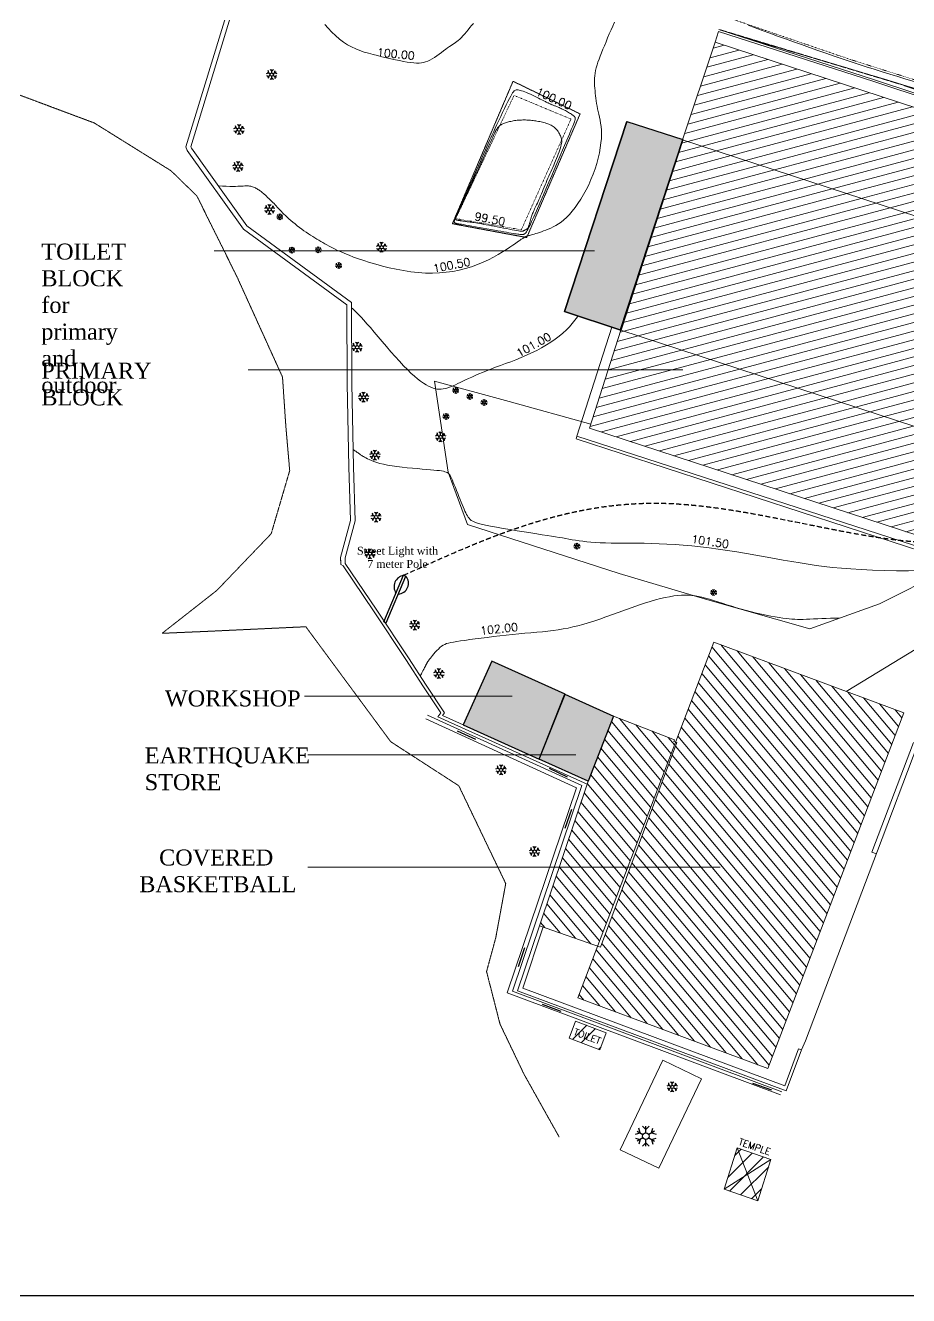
# Model space of a CAD drawing. Header units: inches. Extents: x 527934 to 2134587, y -408734 to 227304.
# Drawn here: x 638141 to 704358, y -303488 to -208249 of the extents above; entities that cross this region are included whole.
import ezdxf
from ezdxf.enums import TextEntityAlignment as Align

# ---------------------------------------------------------------- set-up
doc = ezdxf.new("R2010")
doc.units = ezdxf.units.IN
doc.header["$MEASUREMENT"] = 0
for name, pattern in [('ACAD_ISO02W100', [15, 12, -3]), ('ACAD_ISO07W100', [3.5, 0.5, -3]), ('HIDDEN', [0.375, 0.25, -0.125])]:
    doc.linetypes.add(name, pattern=pattern)
for name, color, linetype, lineweight in [('1 FOR ELEC', 3, 'Continuous', 30), ('1 LIGHT N SWITCH', 3, 'Continuous', 25), ('5 DB BOXES', 3, 'Continuous', 25), ('boundary', 1, 'Continuous', 20), ('Building', 30, 'Continuous', 20), ('Cont_Annotation', 7, 'Continuous', 15), ('Contour', 3, 'Continuous', 5), ('Drain', 9, 'Continuous', 15), ('Fence', 9, 'ZIGZAG', 15), ('hatch', 250, 'Continuous', 5), ('Index_Contour', 1, 'Continuous', 20), ('Miscellaneous', 7, 'Continuous', 15), ('NEW BLOCKS', 12, 'Continuous', 30), ('partition wall', 5, 'Continuous', 20), ('Slope', 7, 'ACAD_ISO07W100', 15), ('Terrace', 30, 'ACAD_ISO02W100', 15)]:
    doc.layers.add(name, color=color, linetype=linetype, lineweight=lineweight)
doc.layers.add('Tree', color=3, linetype='Continuous')
doc.styles.add('1.5MM TEXT', font='calibri.ttf', dxfattribs={"height": 1.5})
doc.styles.add('romans', font='romans.shx')
doc.styles.add('Text', font='times.ttf', dxfattribs={"height": 175})
doc.linetypes.add('ZIGZAG', pattern='A,0.00254,-5.08,[131,ltypeshp.shx,S=5.08,R=0,X=-5.08,Y=0],-10.16,[131,ltypeshp.shx,S=5.08,R=180,X=5.08,Y=0],-5.08', length=20.32254)
doc.dimstyles.new('External', dxfattribs={"dimtxt": 0.6, "dimasz": 0.6, "dimexe": 0.25, "dimexo": 0.75, "dimgap": 0.25, "dimtad": 0, "dimzin": 1, "dimdsep": 46, "dimtxsty": 'romans', "dimcen": 2.5, "dimadec": 8, "dimazin": 0, "dimtfac": 1, "dimtix": 1, "dimtmove": 2, "dimatfit": 3, "dimfxl": 1, "dimtolj": 1, "dimtzin": 0, "dimarcsym": 1})
pattern_1 = [(15, (-1203640.6, -3458176.3), (-161.7619, 603.70364), [])]
pattern_2 = [(130, (-1203640.6, -3458176.3), (-478.77778, -401.74226), [])]

# ---------------------------------------------------------------- blocks, each defined once
blk = doc.blocks.new('Tree')
for p, q in [((-0.775, 0.158), (-0.433, 0.25)), ((-0.65, 0.375), (-0.217, 0.125)), ((-0.433, 0.25), (-0.525, 0.592)), ((-0.25, 0.75), (0, 0.5)), ((0, 0.25), (0, 0.75)), ((0, 0.5), (0.25, 0.75)), ((0.65, 0.375), (0.217, 0.125)), ((0.433, 0.25), (0.525, 0.592)), ((0.433, 0.25), (0.775, 0.158)), ((-0.775, -0.158), (-0.433, -0.25)), ((-0.217, -0.125), (-0.65, -0.375)), ((-0.433, -0.25), (-0.525, -0.592)), ((-0.25, -0.75), (0, -0.5)), ((0, -0.75), (0, -0.25)), ((0, -0.5), (0.25, -0.75)), ((0.217, -0.125), (0.65, -0.375)), ((0.433, -0.25), (0.775, -0.158)), ((0.433, -0.25), (0.525, -0.592))]:
    blk.add_line(p, q)
blk.add_circle((0, 0), 0.25)
blk = doc.blocks.new('street light 1')
at = {"color": 2, "lineweight": 30}
for p, q in [((124236.1, 259589.5), (124236.1, 259787.9)), ((124236.1, 259787.9), (124245.8, 259787.9)), ((124245.8, 259589.5), (124245.8, 259787.9)), ((124236.1, 259589.5), (124245.8, 259589.5))]:
    blk.add_line(p, q, dxfattribs=at)
blk.add_lwpolyline([(124245.8, 259711.8, 0.625753), (124245.8, 259787.9, 2.599946)], format="xyb", dxfattribs=at)
blk.add_arc((124261.4, 259749.8), 45.6, 123.5382, 236.4618, dxfattribs=at)

msp = doc.modelspace()

# ---------------------------------------------------------------- hatches: boundary and pattern name
at = {"layer": 'hatch', "ltscale": 0.5}
h = msp.add_hatch(dxfattribs=at)
h.set_pattern_fill('ANSI31', color=256, scale=5000, angle=330, style=0)
h.set_pattern_definition(pattern_1)
h.paths.add_polyline_path([(689854.9, -209515.5), (687417.9, -216820.5), (716356.9, -226331.5), (718688.9, -218960.5)])
h.paths.add_polyline_path([(685885.1, -218379.4), (687762.3, -216502.2), (687231.9, -215971.9), (685354.7, -217849.1)], flags=9)
h = msp.add_hatch(dxfattribs=at)
h.set_pattern_fill('ANSI31', color=256, scale=5000, angle=330, style=0)
h.set_pattern_definition(pattern_1)
h.paths.add_polyline_path([(716356.9, -226331.5), (687417.9, -216820.5), (682784.9, -231099.5), (711699.9, -240587.5)])
h.paths.add_polyline_path([(712129.5, -233691.9), (714006.7, -231814.7), (713476.4, -231284.4), (711599.2, -233161.6)], flags=24)
h.paths.add_polyline_path([(684950.1, -221582.4), (686827.3, -219705.2), (686296.9, -219174.9), (684419.7, -221052.1)], flags=25)
h.paths.add_polyline_path([(683542.1, -225572.4), (685419.3, -223695.2), (684888.9, -223164.9), (683011.7, -225042.1)], flags=25)
h = msp.add_hatch(dxfattribs=at)
h.set_pattern_fill('ANSI31', color=256, scale=5000, angle=330, style=0)
h.set_pattern_definition(pattern_1)
h.paths.add_polyline_path([(682784.9, -231099.5), (680442.9, -238440.5), (709251.9, -247883.5), (711699.9, -240587.5)])
h = msp.add_hatch(dxfattribs=at)
h.set_pattern_fill('ANSI31', color=256, scale=5000, angle=85, style=0)
h.set_pattern_definition(pattern_2)
h.paths.add_polyline_path([(703997.9, -259799.5), (689746.9, -254499.5), (686889.8, -261980.3), (686981.9, -262015.5), (681260.9, -277352.5), (681047.2, -277277.9), (679563.9, -281161.5), (693814.9, -286461.5)])
h = msp.add_hatch(dxfattribs=at)
h.set_pattern_fill('ANSI31', color=256, scale=5000, angle=85, style=0)
h.set_pattern_definition(pattern_2)
h.paths.add_polyline_path([(686889.8, -261980.3), (686761.6, -261931.3), (686802.9, -261820.5), (682237.9, -260036.5), (680322.9, -264911.5), (676683.6, -275754.2), (681047.2, -277277.9)])
at = {"layer": 'hatch', "ltscale": 0.25}
h = msp.add_hatch(dxfattribs=at)
h.set_pattern_fill('ANSI32', color=256, scale=200, style=0)
h.set_pattern_definition([(45, (-202479.1, -1176701.5), (-1347.0384, 1347.0384), []), (45, (-201581, -1176701.5), (-1347.0384, 1347.0384), [])])
h.paths.add_polyline_path([(681694.9, -283774.5), (679378.9, -282903.5), (678900.9, -284191.5), (681216.9, -285062.5)])
h.paths.add_polyline_path([(678953.4, -283951.6), (681326.9, -284844.2), (681590.9, -284142.2), (679217.5, -283249.6)], flags=25)
h = msp.add_hatch(dxfattribs=at)
h.set_pattern_fill('ANSI31', color=256, scale=250, style=0)
h.set_pattern_definition([(45, (-202479.1, -1176701.5), (-561.266, 561.266), [])])
h.paths.add_polyline_path([(694040.8, -293287.5), (692283.4, -294398.5), (693049.8, -296380.5)])
h.paths.add_polyline_path([(691516.9, -292416.5), (692283.4, -294398.5), (694040.8, -293287.5)])
h.paths.add_polyline_path([(691516.9, -292416.5), (690525.9, -295509.5), (692283.4, -294398.5)])
h.paths.add_polyline_path([(692283.4, -294398.5), (690525.9, -295509.5), (693049.8, -296380.5)])
at = {"layer": 'NEW BLOCKS', "ltscale": 0.5}
for points in [[(683237.9, -215446.7), (687423, -216804.6), (682784.3, -231101.5), (678550.2, -229709.9)], [(678610.2, -258395.3), (673115.2, -255909.4), (670959.6, -260682.6), (676673, -263262.8)], [(678588.8, -258385.6), (682237.9, -260036.5), (680322.9, -264911.5), (676673, -263262.8)]]:
    msp.add_hatch(color=256, dxfattribs=at).paths.add_polyline_path(points)

# ---------------------------------------------------------------- linework, layer by layer
at = {"ltscale": 0.5}
for p, q in [((683237.9, -215446.7), (678550.2, -229709.9)), ((687417.9, -216820.5), (682730.2, -231083.7)), ((678550.2, -229709.9), (682784.3, -231101.5))]:
    msp.add_line(p, q, dxfattribs=at)
at = {"layer": '1 FOR ELEC', "color": 2, "linetype": 'HIDDEN', "lineweight": 30, "ltscale": 1500}
msp.add_spline([(666492.6, -249480.6), (685784.5, -244075.5), (712982.5, -245239.5), (719216.6, -231577.6)], degree=3, dxfattribs=at)
at = {"layer": '1 LIGHT N SWITCH', "ltscale": 400}
msp.add_lwpolyline([(621260, -303488), (845108.5, -303488), (845108.5, -101610.5), (621260, -101610.5)], close=True, dxfattribs=at)
at = {"layer": 'boundary', "ltscale": 0.25}
msp.add_lwpolyline([(653435.9, -206681.5), (650179.9, -217351.5), (650267.9, -217623.5), (654480.9, -223533.5), (662231.9, -229210.5), (662270.9, -235124.5), (662389.9, -241357.5), (662518.9, -245359.5), (661774.9, -248137.5), (661786.3, -248492), (661791.9, -248665.5), (661966.9, -248761.5), (664240.9, -252154.5), (666661.9, -255784.5), (667996.9, -257846.5), (669280.9, -259781.5), (669071.9, -260082.5), (680249.5, -265130.3), (676683.6, -275754.2), (675046.9, -280630.5), (695179.9, -288122.7), (696326.3, -285066.3), (696637.9, -284392.5), (702037.9, -270133.5), (705052.5, -262131.9)], dxfattribs=at)
at = {"layer": 'Building', "ltscale": 0.25}
for p, q in [((687417.9, -216820.5), (689854.9, -209515.5)), ((689854.9, -209515.5), (718688.9, -218960.5)), ((682784.9, -231099.5), (687417.9, -216820.5)), ((687417.9, -216820.5), (716356.9, -226331.5)), ((680442.9, -238440.5), (682784.9, -231099.5)), ((682784.9, -231099.5), (711699.9, -240587.5)), ((709251.9, -247883.5), (680442.9, -238440.5)), ((696637.9, -284392.5), (702037.9, -270133.5)), ((691516.9, -292416.5), (690525.9, -295509.5)), ((694040.8, -293287.5), (690525.9, -295509.5)), ((694040.8, -293287.5), (691516.9, -292416.5)), ((693049.8, -296380.5), (691516.9, -292416.5)), ((694040.8, -293287.5), (693049.8, -296380.5)), ((693049.8, -296380.5), (690525.9, -295509.5))]:
    msp.add_line(p, q, dxfattribs=at)
at = {"layer": 'Contour'}
for points in [[(682309.4, -208011.2), (682178.2, -208295.4), (682048, -208590.1), (681919.7, -208890.2), (681794.3, -209190.5), (681672.6, -209485.8), (681555.5, -209771), (681444, -210042), (681339, -210299.2), (681241.3, -210543.8), (681151.8, -210777.3), (681071.4, -211001.1), (681001, -211216.6), (680941.3, -211425.1), (680893.3, -211628), (680857.6, -211826.6), (680833, -212021.7), (680818.4, -212213.7), (680812.4, -212403.3), (680813.8, -212591.1), (680821.2, -212777.7), (680833.2, -212963.5), (680848.7, -213149.4), (680866.5, -213335.7), (680886.9, -213523.1), (680910, -213711.9), (680936.4, -213902.8), (680966.4, -214096.1), (681000.3, -214292.4), (681038.7, -214492.2), (681081.7, -214695.9), (681129.2, -214904.5), (681178.5, -215120.3), (681226.3, -215345.9), (681269.2, -215584.1), (681304, -215837.7), (681327.2, -216109.3), (681335.6, -216401.6), (681325.9, -216717.4), (681295.4, -217058.2), (681244.2, -217420.8), (681173.1, -217800.7), (681082.9, -218193.4), (680974.3, -218594.7), (680848.2, -219000), (680705.4, -219404.9), (680546.5, -219805), (680372.7, -220196.1), (680186, -220575.1), (679988.8, -220939.2), (679783.3, -221285.4), (679572, -221611), (679357.1, -221913.1), (679141, -222188.9), (678926.1, -222435.4), (678714.2, -222650.9), (678505.9, -222837.5), (678301.5, -222998.3), (678101.1, -223136.4), (677905, -223255), (677713.3, -223357.3), (677526.3, -223446.3), (677344.1, -223525.2), (677167.1, -223596.6), (676996.4, -223661.4), (676833.1, -223719.8), (676678.7, -223772.1), (676534.2, -223818.7), (676400.9, -223859.7), (676280.1, -223895.6), (676173, -223926.5), (676080.3, -223952.9), (676000.9, -223975.3), (675933.2, -223994.4), (675875.7, -224010.7), (675826.6, -224024.9), (675784.5, -224037.6), (675747.6, -224049.4), (675714.5, -224061), (675683.5, -224073), (675654, -224085.6), (675625.2, -224099.2), (675596.5, -224114.1), (675567.2, -224130.4), (675536.5, -224148.6), (675503.9, -224168.9), (675468.7, -224191.6), (675429.5, -224217.5), (675382.5, -224248.9), (675323.3, -224288.9), (675247.5, -224340.3), (675150.6, -224406.1), (675028.2, -224489.3), (674875.8, -224592.6), (674689, -224719.2), (674464.5, -224870.4), (674203.9, -225042.1), (673909.9, -225228.7), (673585.2, -225424.4), (673232.6, -225623.7), (672854.8, -225820.9), (672454.6, -226010.4), (672034.6, -226186.6), (671597.3, -226344.6), (671143.8, -226482.4), (670674.9, -226598.8), (670191.5, -226692.5), (669694.4, -226762.5), (669184.4, -226807.4), (668662.2, -226826), (668128.9, -226817.2), (667585.8, -226780.6), (667037.8, -226718.8), (666490.1, -226635.5), (665948.3, -226534.4), (665417.8, -226418.9), (664904, -226292.8), (664412.3, -226159.5), (663948.2, -226022.7), (663516, -225885.5), (663115.6, -225749.4), (662746, -225615.2), (662405.8, -225483.9), (662094.1, -225356.4), (661809.5, -225233.8), (661551.1, -225116.8), (661317.6, -225006.5), (661107.5, -224903.4), (660917.4, -224806.4), (660743.8, -224714.1), (660582.9, -224625.1), (660431, -224537.8), (660284.5, -224450.8), (660139.6, -224362.6), (659992.8, -224271.9), (659841, -224177.3), (659684.3, -224078.7), (659523.7, -223975.9), (659359.9, -223868.9), (659193.9, -223757.7), (659026.5, -223642.2), (658858.5, -223522.4), (658690.8, -223398.3), (658524.4, -223270.1), (658360.8, -223139.3), (658201.4, -223007.5), (658047.9, -222876.7), (657901.8, -222748.4), (657764.6, -222624.5), (657638, -222506.6), (657523.4, -222396.6), (657421.8, -222295.5), (657331.2, -222202.2), (657249, -222114.7), (657172.4, -222031.2), (657098.9, -221950), (657025.8, -221869), (656950.4, -221786.6), (656870.1, -221700.7), (656783.1, -221610.3), (656690.5, -221516.3), (656594.4, -221420.8), (656496.6, -221325.2), (656399.3, -221231.6), (656304.5, -221141.5), (656214, -221056.9), (656130, -220979.3), (656053.8, -220910.2), (655984.7, -220848.9), (655921.1, -220794.3), (655861.8, -220745.1), (655805.2, -220700.3), (655750.2, -220658.7), (655695.1, -220619.3), (655638.7, -220580.7), (655579.9, -220542.4), (655518.4, -220504.4), (655454.6, -220467.7), (655388.6, -220432.7), (655320.6, -220400.2), (655250.8, -220370.8), (655179.5, -220345.2), (655106.7, -220324), (655032.4, -220307.7), (654955.3, -220296.1), (654874.1, -220288.6), (654787.2, -220284.7), (654693.1, -220284.1), (654590.3, -220286.2), (654477.3, -220290.6), (654352.6, -220296.8), (654214.5, -220304.2), (654059.7, -220311.3), (653884.6, -220316.9), (653685.9, -220319.3), (653459.9, -220317.2), (653203.1, -220308.9), (652912, -220293.1), (652583, -220268.2)], [(704771.8, -212456.4), (704163.5, -212272.7), (703561, -212089.2), (702962.8, -211905.3), (702367.2, -211720.2), (701772.8, -211533.1), (701178.1, -211343.2), (700581.4, -211149.9), (699981.2, -210952.4), (699376.5, -210750.1), (698768.3, -210543.6), (698157.9, -210333.7), (697546.9, -210121.2), (696936.7, -209907), (696328.7, -209691.8), (695724.4, -209476.5), (695125.2, -209261.8), (694533.1, -209048.6), (693952.3, -208838.5), (693387.3, -208632.9), (692842.7, -208433.5), (692323.2, -208241.7)], [(692265.7, -209242), (692473, -209298.9), (692864.3, -209409.7), (693297.5, -209535), (693772.1, -209674.1), (694287.5, -209826.6), (694843.1, -209991.7), (695438.3, -210169), (696072.5, -210357.7), (696745.1, -210557.4), (697454.4, -210767.1), (698193.5, -210985.2), (698954.5, -211209.6), (699729.5, -211438.2), (700510.4, -211669.2), (701289.4, -211900.5), (702058.5, -212130.1), (702809.7, -212356), (703537.7, -212576.8), (704247.7, -212794.2), (704947.6, -213010.1)], [(662583.3, -229416.4), (662690, -229508.3), (662815.4, -229624.4), (662960.2, -229766.2), (663125.4, -229935.1), (663311.8, -230132.8), (663520.4, -230360.5), (663751.9, -230619.9), (664007.4, -230912.4), (664286.6, -231237.8), (664585.3, -231589.2), (664898.2, -231958.1), (665220, -232335.7), (665545.2, -232713.5), (665868.8, -233083), (666185.2, -233435.4), (666489.3, -233762.3), (666776.7, -234056.8), (667047.3, -234318.7), (667301.8, -234549.9), (667541.2, -234751.9), (667766.3, -234926.6), (667978, -235075.5), (668177, -235200.3), (668364.3, -235302.8), (668540.7, -235384.6), (668707.9, -235446.8), (668867.2, -235490.9), (669020.4, -235517.9), (669169, -235529.2), (669314.5, -235525.9), (669458.7, -235509.2), (669602.9, -235480.4), (669748.9, -235440.7), (669897.9, -235390.8), (670051.4, -235331.5), (670210.7, -235263.8), (670377.3, -235188.2), (670552.3, -235105.8), (670737.3, -235017.1), (670933.5, -234923.1), (671142.4, -234824.3), (671364.9, -234721.1), (671602.2, -234613.7), (671855.3, -234502), (672125.3, -234386.4), (672413.2, -234266.8), (672720, -234143.6), (673046.8, -234016.8), (673393.9, -233886.4), (673758.2, -233751.7), (674136.1, -233611.8), (674523.8, -233465.7), (674917.4, -233312.7), (675313.4, -233151.9), (675707.7, -232982.2), (676096.8, -232802.9), (676477.1, -232613.4), (676846.2, -232414.4), (677201.7, -232206.9), (677541.4, -231992.1), (677863.2, -231770.8), (678164.8, -231544.3), (678443.9, -231313.5), (678698.4, -231079.5), (678927.5, -230842.8), (679137.1, -230602.2), (679334.4, -230356.1), (679526.8, -230102.7), (679569.6, -230045)], [(662714.8, -240041.3), (662783, -240090.9), (662848.2, -240138.5), (662910.6, -240183.9), (662970.1, -240227.1), (663026.7, -240268), (663080.2, -240306.8), (663130.8, -240343.2), (663178.3, -240377.4), (663223.1, -240409.4), (663267.6, -240440.4), (663314.2, -240471.7), (663365.8, -240504.5), (663424.9, -240540.2), (663494.2, -240580.1), (663576.3, -240625.5), (663674, -240677.6), (663789.7, -240737.3), (663925.8, -240803.1), (664084.5, -240873.3), (664268.1, -240945.9), (664478.7, -241019.1), (664718.6, -241091), (664989.9, -241159.7), (665295, -241223.3), (665634.1, -241280.3), (665999.7, -241331.1), (666382.5, -241376.2), (666773, -241416.3), (667162, -241452), (667539.9, -241484.1), (667897.5, -241513.1), (668225.3, -241539.7), (668516, -241564.6), (668770.3, -241588.3), (668991.2, -241611.5), (669181.5, -241634.7), (669344, -241658.7), (669481.5, -241683.8), (669596.8, -241710.9), (669692.9, -241740.3), (669772.6, -241773.3), (669839.3, -241812.4), (669896.2, -241860.7), (669946.7, -241921.2), (669994.2, -241997.1), (670042, -242091.4), (670093.5, -242207.2), (670152, -242347.6), (670220, -242514.2), (670296.4, -242702.8), (670379, -242908.1), (670465.9, -243124.5), (670555, -243346.4), (670644.2, -243568.5), (670731.5, -243785), (670814.8, -243990.7), (670892.6, -244180.9), (670965.2, -244355.4), (671033.6, -244515.2), (671098.5, -244660.8), (671161, -244793.3), (671221.7, -244913.3), (671281.8, -245021.8), (671341.9, -245119.4), (671404.3, -245207.3), (671476.8, -245287.1), (671568.3, -245361.1), (671687.9, -245431), (671844.7, -245499), (672047.7, -245567), (672305.9, -245637.1), (672628.4, -245711.2), (673020.1, -245790.8), (673469.3, -245874.6), (673960.2, -245961.1), (674476.9, -246048.3), (675003.6, -246134.5), (675524.5, -246218.1), (676023.7, -246297.2), (676485.4, -246370.1), (676897.7, -246435.5), (677263.8, -246494.1), (677591.1, -246547), (677886.6, -246595.4), (678157.5, -246640.4), (678411.2, -246683.1), (678654.8, -246724.7), (678895.4, -246766.4), (679139.7, -246808.8), (679391.5, -246851.3), (679654, -246892.7), (679930.5, -246932), (680224.3, -246967.9), (680538.5, -246999.5), (680876.4, -247025.5), (681241.2, -247044.9), (681635.3, -247057.1), (682057.8, -247063.4), (682506.9, -247065.9), (682980.7, -247066.6), (683477.4, -247067.3), (683995.3, -247070), (684532.6, -247076.7), (685087.4, -247089.3), (685658.2, -247109.5), (686244.8, -247138.2), (686847, -247175.8), (687464.9, -247222.9), (688098.4, -247280), (688747.4, -247347.6), (689411.9, -247426.3), (690091.9, -247516.5), (690786.5, -247618.4), (691490.8, -247729.7), (692199.2, -247847.9), (692906, -247970.3), (693605.5, -248094.4), (694292.2, -248217.4), (694960.2, -248336.8), (695604, -248449.9), (696221, -248554.6), (696821.2, -248650.6), (697418, -248737.9), (698024.4, -248816.8), (698653.7, -248887.3), (699319.1, -248949.7), (700033.8, -249004.1), (700811.1, -249050.6), (701656.7, -249089), (702547.4, -249117.2), (703452.5, -249133.1), (704341.3, -249134.1), (705183, -249118)]]:
    msp.add_lwpolyline(points, dxfattribs=at)
msp.add_lwpolyline([(675840.2, -223392.3), (675851.4, -223364.6), (675863.3, -223332.6), (675875.5, -223296.8), (675888.2, -223258), (675901, -223216.8), (675914, -223173.7), (675926.9, -223129.3), (675939.6, -223084.3), (675952.1, -223039.1), (675964.6, -222993.5), (675977.3, -222947.1), (675990.4, -222899.5), (676004.2, -222850.3), (676019, -222799.2), (676035, -222745.7), (676052.5, -222689.5), (676071.7, -222630.1), (676092.8, -222567.4), (676116.3, -222501), (676142.3, -222430.7), (676171.2, -222356.3), (676203.3, -222277.4), (676238.8, -222193.9), (676278, -222105.5), (676321.2, -222011.9), (676368.1, -221912.7), (676418.3, -221807.6), (676471.6, -221696.2), (676527.5, -221578), (676585.7, -221452.7), (676645.9, -221319.9), (676707.7, -221179.2), (676770.9, -221030.5), (676835.3, -220875), (676900.9, -220714), (676967.5, -220548.9), (677035.1, -220381.1), (677103.7, -220212), (677173.1, -220043), (677243.2, -219875.6), (677314.1, -219710.7), (677385.6, -219547.9), (677457.6, -219386.4), (677529.9, -219225.5), (677602.5, -219064.3), (677675.2, -218902.1), (677748, -218738), (677820.6, -218571.3), (677892.9, -218401.6), (677963.7, -218230.8), (678032, -218061.2), (678096.4, -217895), (678155.9, -217734.5), (678209.3, -217581.9), (678255.2, -217439.7), (678292.6, -217309.9), (678320.5, -217194.3), (678339.1, -217091.2), (678349.1, -216998.5), (678350.9, -216913.8), (678345, -216835), (678332, -216759.7), (678312.4, -216685.8), (678286.7, -216611), (678255.4, -216533.6), (678219, -216454.1), (678177.6, -216373.7), (678131.8, -216293.6), (678081.8, -216214.9), (678028, -216138.7), (677970.7, -216066.2), (677910.3, -215998.4), (677847, -215936.3), (677780.7, -215879.7), (677711.1, -215828.1), (677638, -215780.8), (677561.1, -215737.6), (677480.3, -215697.8), (677395.1, -215661), (677305.5, -215626.6), (677211.2, -215594.4), (677113.2, -215564.1), (677012.3, -215535.7), (676909.5, -215509.4), (676805.6, -215485.1), (676701.8, -215462.7), (676598.8, -215442.3), (676497.6, -215423.9), (676399, -215407.4), (676302.5, -215392.9), (676207.4, -215380.3), (676113.3, -215369.5), (676019.3, -215360.4), (675924.9, -215353.2), (675829.3, -215347.6), (675732.1, -215343.6), (675632.6, -215341.2), (675531.4, -215340.6), (675428.8, -215341.7), (675325.5, -215344.6), (675222, -215349.6), (675118.9, -215356.7), (675016.6, -215365.9), (674915.8, -215377.4), (674816.9, -215391.2), (674720.2, -215407.2), (674626.1, -215425), (674534.6, -215444.5), (674446.1, -215465.3), (674360.9, -215487.3), (674279.1, -215510.2), (674201, -215533.7), (674126.8, -215557.7), (674056.5, -215582.4), (673990, -215608.1), (673927.1, -215635.1), (673867.8, -215663.7), (673812, -215694.1), (673759.6, -215726.7), (673710.4, -215761.8), (673664.3, -215799.8), (673620.8, -215841.2), (673579.2, -215886.7), (673539.1, -215937.2), (673499.7, -215993.1), (673460.6, -216055.3), (673421, -216124.4), (673380.5, -216201.2), (673338.1, -216286.7), (673292.4, -216383.7), (673241.4, -216495.5), (673183.2, -216625.1), (673116.2, -216776), (673038.4, -216951.2), (672947.9, -217154), (672843.1, -217387.5), (672722.6, -217653.6), (672588.4, -217948.4), (672442.8, -218266.7), (672288.4, -218603.2), (672127.7, -218952.5), (671963, -219309.5), (671797, -219668.9), (671632, -220025.4), (671470.5, -220373.9), (671314.4, -220710.3), (671165.6, -221030.8), (671025.9, -221331.5), (670897.2, -221608.4), (670781.4, -221857.7), (670680.3, -222075.5), (670595.9, -222257.9), (670529.2, -222402.4), (670478.6, -222512.5), (670442, -222593.1), (670417.1, -222649.1), (670401.5, -222685.3), (670392.9, -222706.7), (670389.2, -222718.1), (670388, -222724.5), (670387.5, -222729.9), (670387.2, -222735.1), (670387.2, -222740.4), (670387.5, -222745.6), (670388.1, -222751), (670389.1, -222756.5), (670390.4, -222762.2), (670392.1, -222768.2), (670394.2, -222774.5), (670396.9, -222781.1), (670400.4, -222787.8), (670404.9, -222794.7), (670410.7, -222801.6), (670417.8, -222808.5), (670426.6, -222815.3), (670437.2, -222821.9), (670449.9, -222828.3), (670464.3, -222834.3), (670480.5, -222840.1), (670498.1, -222845.6), (670517.1, -222850.8), (670537.2, -222855.6), (670558.2, -222860.1), (670579.9, -222864.2), (670602.3, -222868), (670625.5, -222871.5), (670650, -222874.9), (670676, -222878.4), (670703.8, -222882.1), (670733.9, -222886.1), (670766.4, -222890.5), (670801.7, -222895.6), (670840.2, -222901.4), (670881.8, -222907.9), (670926.8, -222915), (670975, -222922.6), (671026.6, -222930.6), (671081.6, -222938.9), (671140.1, -222947.5), (671202.1, -222956.2), (671267.8, -222965), (671338.2, -222974.3), (671414.1, -222984.3), (671496.8, -222995.5), (671587.1, -223008.2), (671686.1, -223022.8), (671794.8, -223039.7), (671914.3, -223059.1), (672045.5, -223081.5), (672188.4, -223106.7), (672343.1, -223134.7), (672509.6, -223165.5), (672688, -223199), (672878.2, -223235), (673080.3, -223273.5), (673294.3, -223314.4), (673519.3, -223357.5), (673750.8, -223401.8), (673983.5, -223446.1), (674212.1, -223489.4), (674431.2, -223530.5), (674635.3, -223568.3), (674819.3, -223601.6), (674977.7, -223629.3), (675106.8, -223650.6), (675209.2, -223665.7), (675288.8, -223675), (675350, -223679.1), (675396.7, -223678.5), (675433.2, -223673.8), (675463.6, -223665.2), (675492.1, -223653.5), (675521.8, -223639.1), (675553, -223622.6), (675584.8, -223604.7), (675616.6, -223585.9), (675647.7, -223566.9), (675677.2, -223548.4), (675704.6, -223530.8), (675729, -223514.9), (675750, -223501), (675767.9, -223488.6), (675783.1, -223476.6), (675796.4, -223464.1), (675808.2, -223450.4), (675819, -223434.4), (675829.5, -223415.4)], close=True, dxfattribs=at)
at = {"layer": 'Drain', "ltscale": 0.25}
for p in [(679493.9, -239048.5), (707169.9, -248302.5)]:
    msp.add_line(p, (679431.4, -239243.4), dxfattribs=at)
for points in [[(690125.9, -208551.5), (701805.9, -212320.5), (719207.9, -218086.5)], [(694843.9, -288203.5), (674654.9, -280672.5), (679849.2, -265236), (668294.5, -259958.7)], [(674270.9, -280797.5), (679448.9, -265409.5), (668159.9, -260253.5)], [(674270.9, -280797.5), (685451.9, -284969.5)], [(694755.7, -288440), (685451.9, -284969.5)]]:
    msp.add_lwpolyline(points, dxfattribs=at)
at = {"layer": 'Fence', "ltscale": 0.1}
for points in [[(689125.9, -251268.5), (682647.9, -249345.5), (671283.9, -245673.5), (669837.9, -241744.5), (668810.9, -234921.5), (674412.9, -236451.5), (680538.8, -238139.9)], [(707670.6, -247365.2), (707041.9, -249166.5), (702182.9, -251620.5), (696948.9, -253495.5), (689125.9, -251268.5)]]:
    msp.add_lwpolyline(points, dxfattribs=at)
at = {"layer": 'Index_Contour', "color": 1}
for points in [[(671726, -208108.2), (671598.1, -208259.9), (671467.8, -208416.1), (671336.5, -208573.8), (671205.4, -208729.7), (671075.8, -208880.7), (670949.2, -209023.8), (670826.6, -209155.6), (670709.6, -209273.1), (670598.6, -209374.4), (670491.9, -209462.2), (670386.9, -209540.7), (670281, -209613.8), (670171.8, -209685.6), (670056.6, -209760.3), (669933, -209841.7), (669798.4, -209934.1), (669651.2, -210040), (669493.1, -210156.7), (669326.8, -210280.1), (669155.1, -210406.1), (668980.5, -210530.6), (668805.7, -210649.4), (668633.5, -210758.5), (668466.5, -210853.7), (668306.2, -210931.8), (668149.3, -210992.6), (667991.3, -211036.9), (667827.9, -211065.5), (667654.5, -211079.1), (667466.8, -211078.5), (667260.2, -211064.4), (667030.3, -211037.5), (666774.1, -210998.8), (666494, -210949.6), (666194.2, -210891.2), (665878.6, -210825.3), (665551.2, -210753.1), (665216, -210676.2), (664876.9, -210596.1), (664538, -210514.1), (664202.5, -210430.8), (663871.3, -210343.1), (663544.6, -210247), (663222.5, -210138.3), (662905.2, -210013.2), (662592.8, -209867.5), (662285.6, -209697.2), (661983.6, -209498.2), (661687.3, -209268.7), (661397.9, -209014.7), (661117.1, -208744.5), (660846.3, -208466.3), (660587, -208188.4)], [(699163.9, -252702), (698836.4, -252699.9), (698506.5, -252703.9), (698178.1, -252712.7), (697855.1, -252724.8), (697541.5, -252738.8), (697241, -252753.4), (696957.7, -252767), (696695.3, -252778.2), (696456.1, -252785.8), (696235.1, -252789.1), (696025.8, -252787.5), (695821.5, -252780.5), (695615.5, -252767.5), (695401.3, -252747.9), (695172.1, -252721.2), (694921.5, -252686.8), (694644.4, -252644.3), (694342.7, -252593.7), (694020, -252535.1), (693679.7, -252468.6), (693325.5, -252394.4), (692960.8, -252312.4), (692589.3, -252223), (692214.4, -252126.1), (691839.6, -252022.3), (691467.4, -251913.5), (691100.1, -251801.9), (690740.3, -251689.8), (690390.3, -251579.5), (690052.5, -251473.3), (689729.4, -251373.4), (689423.2, -251282.1), (689135.4, -251201.4), (688862.9, -251132), (688601.7, -251074.3), (688347.6, -251028.7), (688096.6, -250995.6), (687844.7, -250975.4), (687587.6, -250968.5), (687321.5, -250975.3), (687042.4, -250996.2), (686748.2, -251031.7), (686437, -251082.3), (686106.7, -251148.5), (685755.6, -251230.9), (685381.7, -251329.8), (684983, -251445.8), (684557.8, -251579.5), (684105.4, -251730.3), (683631.9, -251894.8), (683144.3, -252068.3), (682650, -252246.3), (682156.2, -252424.4), (681670.3, -252597.9), (681199.4, -252762.3), (680751, -252913.2), (680330, -253047), (679932.7, -253164.4), (679553.3, -253267), (679185.8, -253356.3), (678824.4, -253434.2), (678463.1, -253502.2), (678096, -253562), (677717.3, -253615.2), (677322.2, -253663.4), (676911.1, -253707.9), (676485.4, -253749.9), (676046.7, -253790.7), (675596.4, -253831.5), (675136.2, -253873.5), (674667.4, -253918), (674191.6, -253966.2), (673711.2, -254018.9), (673232.2, -254075.1), (672761.2, -254133.3), (672305.1, -254192.1), (671870.7, -254250.2), (671464.8, -254305.9), (671094.1, -254358), (670765.5, -254404.9), (670483.6, -254446), (670244.2, -254483.5), (670040.9, -254520.5), (669867.4, -254559.9), (669717.2, -254604.7), (669584, -254658), (669461.4, -254722.8), (669343.1, -254802.1), (669224, -254897.6), (669104.9, -255006.3), (668987.9, -255123.7), (668875, -255245.4), (668768.4, -255367.2), (668670, -255484.6), (668582.2, -255593.3), (668506.8, -255688.9), (668445.4, -255768), (668396.8, -255831.9), (668359.1, -255882.8), (668330.6, -255922.8), (668309.2, -255954.3), (668293.4, -255979.3), (668281.1, -256000.2), (668270.5, -256019.1), (668260.2, -256038), (668249.8, -256057.1), (668239.2, -256076.5), (668228.6, -256096.2), (668217.9, -256116.2), (668207, -256136.4), (668196.1, -256157), (668185, -256177.9), (668173.8, -256199.1), (668162.5, -256220.6), (668151.1, -256242.5), (668139.5, -256264.7), (668127.7, -256287.2), (668115.9, -256310.1), (668103.9, -256333.3), (668091.7, -256356.9), (668079.4, -256380.8), (668066.8, -256405.4), (668053.8, -256430.8), (668040.3, -256457.2), (668026.2, -256484.9), (668011.4, -256514.1), (667995.7, -256545), (667979.1, -256577.9), (667961.3, -256613.1), (667941.7, -256651.9), (667919.6, -256695.8), (667894.4, -256745.9), (667865.2, -256803.9), (667831.6, -256871), (667792.6, -256948.7), (667747.7, -257038.3)]]:
    msp.add_lwpolyline(points, dxfattribs=at)
msp.add_lwpolyline([(677370.9, -214081.1), (677331.7, -214062.2), (677290.3, -214042.2), (677244.4, -214019.9), (677191.7, -213994.2), (677129.9, -213963.8), (677056.7, -213927.6), (676969.8, -213884.5), (676866.9, -213833.1), (676746.6, -213772.9), (676611.8, -213705.7), (676466.2, -213633.6), (676313.6, -213559.1), (676157.8, -213484.3), (676002.6, -213411.5), (675851.7, -213343.2), (675709, -213281.4), (675577.4, -213228.2), (675457.2, -213183.7), (675347.8, -213147.7), (675248.6, -213120), (675159.1, -213100.4), (675078.8, -213088.6), (675007, -213084.5), (674943.3, -213087.8), (674886.7, -213099.1), (674834.3, -213121.9), (674783.1, -213160.5), (674729.8, -213219.1), (674671.2, -213302), (674604.3, -213413.4), (674525.7, -213557.7), (674432.4, -213739.1), (674322.2, -213959.7), (674198, -214213.4), (674063.4, -214491.8), (673922.3, -214786.5), (673778.5, -215089.1), (673635.9, -215391.5), (673498.2, -215685.1), (673369.3, -215961.7), (673251.9, -216215.5), (673144, -216450.5), (673042.5, -216673.5), (672944.3, -216891.1), (672846.3, -217110), (672745.4, -217336.9), (672638.4, -217578.5), (672522.4, -217841.4), (672395, -218130.2), (672257.9, -218441.4), (672113.3, -218769.1), (671963.8, -219107.9), (671811.8, -219451.9), (671659.6, -219795.6), (671509.7, -220133.2), (671364.6, -220459.1), (671226.3, -220768.3), (671095.8, -221059), (670973.9, -221330.1), (670861.1, -221580.4), (670758.3, -221808.8), (670666, -222014.2), (670585, -222195.5), (670515.9, -222351.6), (670459.1, -222482), (670413.7, -222588.9), (670378.2, -222675.4), (670351.2, -222744.3), (670331.6, -222798.5), (670317.8, -222841.1), (670308.6, -222874.8), (670302.7, -222902.6), (670298.7, -222927), (670296.6, -222948.7), (670296.1, -222968), (670297.1, -222985), (670299.5, -223000), (670303.3, -223013.4), (670308.3, -223025.2), (670314.4, -223035.8), (670321.5, -223045.4), (670330.1, -223054.2), (670340.5, -223062.2), (670353.3, -223069.6), (670368.7, -223076.5), (670387.4, -223083), (670409.7, -223089.3), (670436, -223095.4), (670467.5, -223101.7), (670507.5, -223108.8), (670560.3, -223117.7), (670629.8, -223129.2), (670720.3, -223144.1), (670835.7, -223163.3), (670980.2, -223187.7), (671157.9, -223218.1), (671371.1, -223255.1), (671614.3, -223297.7), (671880.5, -223344.7), (672162.5, -223394.7), (672453.1, -223446.5), (672745, -223498.8), (673031.3, -223550.3), (673304.6, -223599.8), (673559.1, -223646.1), (673794.2, -223689.1), (674010.5, -223728.5), (674208.5, -223764.4), (674389, -223796.6), (674552.7, -223825.1), (674700, -223849.8), (674831.7, -223870.6), (674948.5, -223887.5), (675051.3, -223900.7), (675141.1, -223910.6), (675219, -223917.6), (675285.9, -223921.9), (675342.8, -223923.9), (675390.9, -223923.8), (675431, -223922.1), (675464.2, -223918.9), (675491.5, -223914.6), (675513.7, -223909), (675531.9, -223902.4), (675547.1, -223894.7), (675560.1, -223886.2), (675571.9, -223876.9), (675583.6, -223866.9), (675595.8, -223856.1), (675608.9, -223844.3), (675623.1, -223830.8), (675638.5, -223815.2), (675655.2, -223796.9), (675673.5, -223775.4), (675693.4, -223750.3), (675715.1, -223721), (675739.8, -223684.9), (675772.1, -223630.3), (675818.1, -223543.6), (675883.3, -223411.1), (675973.6, -223219), (676094.8, -222953.6), (676252.7, -222601.2), (676452.9, -222148.1), (676698.4, -221587.5), (676979.8, -220941.2), (677284.7, -220237.7), (677600.9, -219505.7), (677916.1, -218773.9), (678218, -218070.9), (678494.2, -217425.4), (678732.4, -216866.1), (678923.4, -216414.4), (679070.2, -216063.5), (679178.7, -215799.6), (679255.2, -215608.7), (679305.5, -215476.8), (679335.7, -215390.1), (679352, -215334.5), (679360.3, -215296.3), (679365.5, -215263.5), (679368, -215233.2), (679366.9, -215204.7), (679361.4, -215177), (679350.8, -215149.4), (679334.3, -215121.1), (679310.9, -215091.3), (679279.9, -215059.1), (679240.8, -215024), (679194, -214986.2), (679140.3, -214946.2), (679080.4, -214904.3), (679015.1, -214861.1), (678945.1, -214817.1), (678871.2, -214772.5), (678794.1, -214728), (678714.6, -214683.9), (678633.4, -214640.6), (678551.6, -214598.4), (678469.8, -214557.6), (678388.9, -214518.6), (678309.8, -214481.5), (678233.3, -214446.9), (678160.3, -214414.8), (678091.4, -214385.7), (678026.5, -214359.2), (677965.2, -214334.8), (677907.4, -214312.3), (677852.6, -214291.3), (677800.5, -214271.3), (677750.8, -214252.1), (677703.3, -214233.1), (677657.7, -214214.1), (677613.6, -214195.1), (677570.9, -214176), (677529.4, -214156.9), (677488.9, -214137.9), (677449.1, -214118.9), (677409.8, -214100)], close=True, dxfattribs=at)
at = {"layer": 'Miscellaneous', "ltscale": 0.25}
for p, q in [((682111.6, -230880.4), (679493.9, -239048.5)), ((679493.9, -239048.5), (707414.2, -248099.8)), ((689746.9, -254499.5), (679563.9, -281161.5)), ((703997.9, -259799.5), (689746.9, -254499.5)), ((703997.9, -259799.5), (693814.9, -286461.5)), ((682237.9, -260036.5), (680322.9, -264911.5)), ((682237.9, -260036.5), (686802.9, -261820.5)), ((686802.9, -261820.5), (686761.6, -261931.3)), ((686981.9, -262015.5), (681260.9, -277352.5)), ((686981.9, -262015.5), (686761.6, -261931.3)), ((680322.9, -264911.5), (676683.6, -275754.2)), ((681260.9, -277352.5), (676683.6, -275754.2)), ((693814.9, -286461.5), (679563.9, -281161.5)), ((678900.9, -284191.5), (679378.9, -282903.5)), ((679378.9, -282903.5), (681694.9, -283774.5)), ((681216.9, -285062.5), (681694.9, -283774.5)), ((678900.9, -284191.5), (681216.9, -285062.5)), ((682739.9, -292557.5), (685925.4, -285840.1)), ((688820.4, -287223.1), (685925.4, -285840.1)), ((685634.9, -293940.5), (688820.4, -287223.1)), ((685634.9, -293940.5), (682739.9, -292557.5))]:
    msp.add_line(p, q, dxfattribs=at)
for points in [[(689854.9, -209515.5), (690115.6, -208707.7), (701758.7, -212464.8), (719160.2, -218230.6)], [(680797.7, -225152), (652283.3, -225152)], [(687438.8, -234081.7), (654834.8, -234081.7)], [(699679.4, -258193.4), (710859.9, -251405.5), (717528.3, -248379.1)], [(674639.1, -258533.7), (659063.6, -258533.7)], [(679408.2, -262934.5), (659304.1, -262934.5)], [(690235.4, -271353), (659304.1, -271353)]]:
    msp.add_lwpolyline(points, dxfattribs=at)
at = {"layer": 'NEW BLOCKS', "ltscale": 0.5}
for points in [[(683237.9, -215446.7), (687423, -216804.6), (682784.3, -231101.5), (678550.2, -229709.9)], [(678610.2, -258395.3), (673115.2, -255909.4), (670959.6, -260682.6), (676673, -263262.8)], [(678588.8, -258385.6), (682237.9, -260036.5), (680322.9, -264911.5), (676673, -263262.8)]]:
    msp.add_lwpolyline(points, close=True, dxfattribs=at)
at = {"layer": 'partition wall', "ltscale": 0.25}
for p, q in [((662126.7, -248586.8), (662126.4, -248178)), ((701599.9, -270239.5), (701947.9, -270371.3)), ((676683.6, -275754.2), (675046.9, -280630.5)), ((696110.9, -284985.5), (696110.9, -284985.5)), ((696110.9, -284985.5), (696326.3, -285066.3))]:
    msp.add_line(p, q, dxfattribs=at)
for points in [[(680249.5, -265130.3), (669071.9, -260082.5), (669280.9, -259781.5), (667996.9, -257846.5), (666661.9, -255784.5), (664240.9, -252154.5), (661966.9, -248761.5), (661791.9, -248665.5), (661774.9, -248137.5), (662518.9, -245359.5), (662389.9, -241357.5), (662270.9, -235124.5), (662231.9, -229210.5), (654480.9, -223533.5), (650267.9, -217623.5), (650179.9, -217351.5), (653435.9, -206681.5)], [(662126.4, -248178), (662870.4, -245400), (662739.8, -241348.5), (662620.9, -235120), (662580.7, -229032.2), (654733.2, -223284.4), (650584.3, -217464.3), (650546.8, -217348.4), (653770, -206785.8)], [(662126.7, -248586.8), (664432.1, -252026.7), (666854.1, -255658.2), (668189.3, -257720.4), (669558.9, -259784.4), (669418.5, -259986.6), (680323, -264911.2)], [(701599.9, -270239.5), (704718.9, -262024.5)], [(702037.9, -270133.5), (705052.5, -262131.9)], [(695073.9, -287750.5), (695070.8, -287758.7), (675427.6, -280448.8), (676970.9, -275850.6)], [(696326.3, -285066.3), (695179.9, -288122.7), (675046.9, -280630.5)], [(696110.9, -284985.5), (695073.9, -287750.5)]]:
    msp.add_lwpolyline(points, dxfattribs=at)
at = {"layer": 'Slope'}
msp.add_lwpolyline([(769719.9, -183260.5), (763587.9, -194802.5), (757193.9, -208969.5), (751288.9, -222447.5), (748440.9, -227180.5), (730540.9, -220196.5), (715028.9, -215559.5), (700038.9, -210819.5), (690576.9, -207582.5)], dxfattribs=at)
at = {"layer": 'Slope', "ltscale": 0.25}
msp.add_lwpolyline([(679047.9, -215272.5), (675325.9, -223570.5), (670404.9, -222736.5), (674778.9, -213497.5), (679047.9, -215272.5)], dxfattribs=at)
at = {"layer": 'Terrace', "ltscale": 0.25}
for points in [[(649061.9, -219150.5), (643306.9, -215565.5), (636527.9, -213030.5), (632687.9, -210881.5), (631767.9, -207749.5), (630434.9, -203757.5), (630009.9, -201923.5), (628506.9, -199804.5), (627249.9, -194549.5), (623990.9, -190944.5), (625069.9, -185714.5), (626332.9, -182408.5), (631695.9, -178177.5)], [(690125.9, -208551.5), (703361.9, -212542.5), (717478.9, -217170.5), (740529.9, -226901.5), (749508.9, -230327.5)], [(670153.9, -223118.5), (675727.9, -224154.5), (679728.9, -214884.5), (674701.9, -212437.5), (670153.9, -223118.5)], [(650997.9, -221038.5), (649061.9, -219150.5)], [(657956.9, -241629.5), (657669.9, -238339.5), (657417.9, -234617.5), (654007.9, -227104.5), (650997.9, -221038.5)], [(674153.9, -272595.5), (670633.9, -265261.5), (665530.9, -261958.5), (659165.9, -253336.5), (651973.9, -253674.5), (648391.9, -253829.5), (652497.9, -250610.5), (656569.9, -246363.5), (657956.9, -241629.5)], [(674153.9, -272595.5), (673407.9, -276648.5), (672716.9, -279196.5), (673725.9, -283128.5), (675513.9, -286869.5), (678153.9, -291585.5)]]:
    msp.add_lwpolyline(points, dxfattribs=at)

# ---------------------------------------------------------------- block references
at = {"layer": '1 FOR ELEC', "color": 2, "xscale": 19.164599988754, "yscale": 19.16460000083316, "zscale": 19.16459999996005, "rotation": 336.9964304483866}
msp.add_blockref('street light 1', (-3470742.9, -3901862.7), dxfattribs=at)
at = {"layer": 'Tree', "xscale": 500, "yscale": 500, "zscale": 500, "rotation": 359.9999999999867}
for p in [(656612.9, -211933.5), (654158.9, -216063.5), (654081.9, -218828.5), (656448.9, -222040.5), (664851.9, -224885.5), (663014.9, -232377.5), (663499.9, -236130.5), (669272.9, -239100.5), (664349.9, -240464.5), (664438.9, -245109.5), (663966.9, -247858.5), (667334.9, -253210.5), (669146.9, -256855.5), (673808.9, -264071.5), (676311.9, -270193.5), (686636.1, -287842)]:
    msp.add_blockref('Tree', p, dxfattribs=at)
at = {"layer": 'Tree'}
for p, xscale, yscale, zscale in [((657217.9, -222609.5), 300, 300, 300), ((658115.9, -225091.5), 300, 300, 300), ((660102.9, -225083.5), 300, 300, 300), ((661631.9, -226260.5), 300, 300, 300), ((670401.9, -235613.5), 300, 300, 300), ((671466.4, -236070.5), 300, 300, 300), ((672530.9, -236527.5), 300, 300, 300), ((669675.9, -237563.5), 300, 300, 300), ((679489.9, -247286.5), 300, 300, 300), ((689739.9, -250767.5), 300, 300, 300), ((684654.9, -291535.5), 1000, 1000, 1000)]:
    msp.add_blockref('Tree', p, dxfattribs=dict(at, xscale=xscale, yscale=yscale, zscale=zscale))

# ---------------------------------------------------------------- texts
at = {"layer": '5 DB BOXES', "ltscale": 100, "insert": (666040.4, -247339.3), "char_height": 593.297, "width": 12449.521, "attachment_point": 2, "style": 'Text'}
msp.add_mtext('{\\C2;Street Light with \\P7 meter Pole}', dxfattribs=at)
at = {"layer": 'Cont_Annotation', "ltscale": 0.25, "style": 'romans'}
for s, rotation, p in [('100.00', 354.459006, (665871.4, -210870.3, 100000)), ('100.00', 335.616145, (677570.9, -214176, 100000)), ('99.50', 349.25233, (672878.2, -223235, 99500)), ('100.50', 10.937723, (670191.5, -226692.5, 100500)), ('101.00', 29.336031, (676477.1, -232613.4, 101000)), ('101.50', 351.397711, (689411.9, -247426.3, 101500)), ('102.00', 5.881851, (673703, -253970.1, 102000))]:
    msp.add_text(s, height=600, rotation=rotation, dxfattribs=at).set_placement(p, align=Align.BOTTOM_CENTER)
at = {"layer": 'Miscellaneous', "ltscale": 0.25, "style": 'romans'}
for s, rotation, p in [('TOILET', 339.389751, (680272.2, -284046.9)), ('TEMPLE', 340.961291, (692816.6, -292329.6))]:
    msp.add_text(s, height=500, rotation=rotation, dxfattribs=at).set_placement(p, align=Align.MIDDLE)
at = {"layer": 'NEW BLOCKS', "ltscale": 0.5, "char_height": 1200, "attachment_point": 1, "style": '1.5MM TEXT'}
for s, insert in [('{\\fTimes New Roman|b0|i0|c0|p18;TOILET BLOCK\\Pfor primary and outdoor}', (639337.9, -224608.1)), ('{\\fTimes New Roman|b0|i0|c0|p18;PRIMARY BLOCK}', (639337.9, -233537.8)), ('\\pi1982;{\\fTimes New Roman|b0|i0|c0|p18;WORKSHOP}', (646618.3, -258113.4)), ('\\pi1652;{\\fTimes New Roman|b0|i0|c0|p18;EARTHQUAKE \\PSTORE}', (645436.3, -262390.6)), ('\\pi1487;{\\fTimes New Roman|b0|i0|c0|p18;COVERED BASKETBALL}', (646678.2, -270039.8))]:
    msp.add_mtext_dynamic_manual_height_columns(s, width=7548.854, gutter_width=3500, heights=[0], dxfattribs=dict(at, insert=insert))

# ---------------------------------------------------------------- leaders
at = {"layer": 'Drain', "ltscale": 0.25}
for points in [[(671903.2, -261780.6), (670531, -261174.7)], [(678781.9, -264621.9), (677428.3, -263975.7)], [(678618.8, -268448.4), (679098, -267027)], [(675122.4, -278809.5), (675597.2, -277386.6)], [(676886.2, -281644.2), (678294.4, -282160.9)], [(692661.2, -287548), (694072.5, -288056.1)]]:
    msp.add_leader(points, dimstyle='External', override={"dimgap": 0.25, "dimtad": 0}, dxfattribs=at)

doc.saveas('drawing.dxf')
